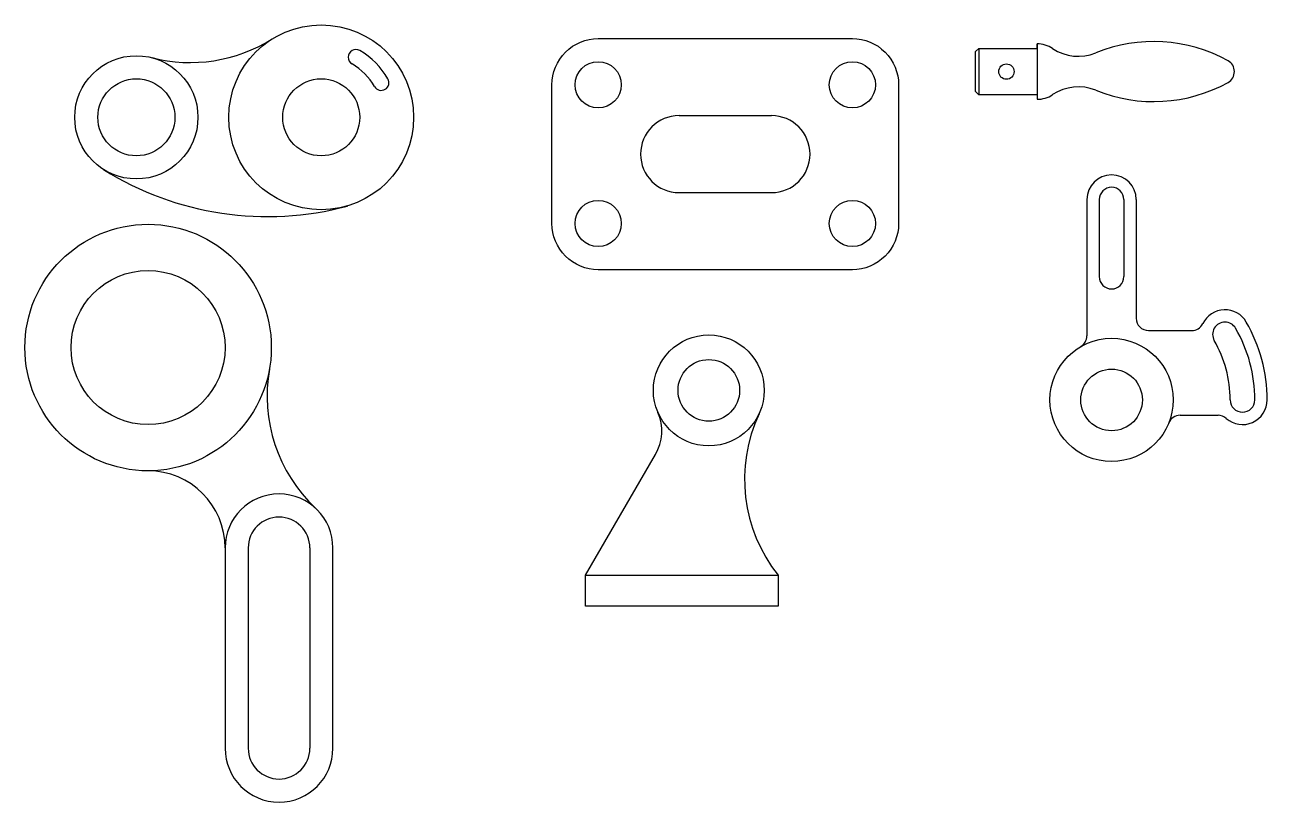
# Model space of a CAD drawing. Header units: millimetres. Extents: x 7 to 814, y -96 to 409.
import ezdxf

# ---------------------------------------------------------------- set-up
doc = ezdxf.new("R2010")
doc.units = ezdxf.units.MM

msp = doc.modelspace()

# ---------------------------------------------------------------- linework, layer by layer
for p, q in [((664.65, 393.47), (664.65, 396.47)), ((664.65, 396.47), (664.65, 360.47)), ((626.65, 393.47), (626.65, 363.47)), ((432.13, 349.9), (492.13, 349.9)), ((432.13, 299.9), (492.13, 299.9)), ((214.83, 290.7), (214.83, 290.7)), ((214.83, 290.7), (214.83, 290.7)), ((696.9, 295.42), (696.9, 245.42)), ((704.9, 295.42), (704.9, 245.42)), ((720.9, 295.42), (720.9, 245.42)), ((728.9, 295.42), (728.9, 245.42)), ((696.9, 245.42), (696.9, 206.99)), ((728.9, 245.42), (728.9, 218.42)), ((736.9, 210.42), (764.93, 210.42)), ((757.39, 155.42), (782.02, 155.42)), ((421.45, 138.2), (421.45, 138.22)), ((371.45, 51.61), (416.73, 130.03)), ((137.44, 69.39), (137.44, -60.61)), ((152.44, 69.39), (152.44, -60.61)), ((192.44, 69.39), (192.44, -60.61)), ((207.44, -60.61), (207.44, 69.39)), ((371.45, 31.61), (371.45, 51.61)), ((371.45, 51.61), (496.45, 51.61)), ((496.45, 51.61), (496.45, 31.61)), ((451.45, 31.61), (371.45, 31.61)), ((496.45, 31.61), (451.45, 31.61))]:
    msp.add_line(p, q)
msp.add_lwpolyline([(379.63, 399.9), (544.63, 399.9, -0.414214), (574.63, 369.9), (574.63, 279.9, -0.414214), (544.63, 249.9), (379.63, 249.9, -0.414214), (349.63, 279.9), (349.63, 369.9, -0.414214)], format="xyb", close=True)
msp.add_lwpolyline([(626.65, 393.47), (664.65, 393.47), (664.65, 363.47), (626.65, 363.47), (624.65, 365.47), (624.65, 391.47)], close=True)
for centre, radius in [((199.83, 348.79), 60), ((79.83, 348.79), 40), ((379.63, 369.9), 15), ((544.63, 369.9), 15), ((644.65, 378.47), 5), ((79.83, 348.79), 25), ((199.83, 348.79), 25), ((379.63, 279.9), 15), ((544.63, 279.9), 15), ((87.44, 199.39), 80), ((87.44, 199.39), 50), ((451.45, 171.61), 36), ((712.9, 165.42), 40), ((451.45, 171.61), 20), ((712.9, 165.42), 20)]:
    msp.add_circle(centre, radius)
for centre, radius, start, end in [((114.83, 484.35), 100, 255.52249, 302.08995), ((664.65, 378.47), 18, 56.27537, 90), ((740.18, 297.94), 100, 61.09413, 112.08617), ((222.33, 387.77), 5, 59.77662, 240.39983), ((199.83, 348.79), 50, 30, 59.97766), ((691.3, 418.4), 30, 236.27537, 292.08617), ((199.83, 348.79), 40, 30, 59.95002), ((784.65, 378.47), 8, 298.90587, 61.09413), ((238.8, 371.29), 5, 210, 30), ((740.18, 459.01), 100, 247.91383, 298.90587), ((664.65, 378.47), 18, 270, 303.72463), ((691.3, 338.55), 30, 67.91383, 123.72463), ((432.13, 324.9), 25, 90, 270), ((492.13, 324.9), 25, 270, 90), ((164.83, 484.35), 200, 237.91005, 285.08909), ((712.9, 295.42), 16, 0, 180), ((712.9, 295.42), 8, 0, 180), ((712.9, 245.42), 8, 180, 0), ((736.9, 218.42), 8, 180, 270), ((786.51, 207.92), 16, 30, 154.05552), ((764.93, 218.42), 8, 270, 334.05552), ((786.51, 207.92), 8, 30, 210), ((712.9, 165.42), 93, 0, 30), ((712.9, 165.42), 101, 0, 30), ((688.9, 206.99), 8, 300, 0), ((712.9, 165.42), 77, 0, 30), ((264.67, 167.97), 100, 169.94637, 226.68927), ((797.9, 165.42), 16, 228.59038, 0), ((797.9, 165.42), 8, 180, 0), ((390.92, 145.32), 30, 329.36377, 23.47437), ((574.63, 113.97), 100, 154.92123, 218.54594), ((757.39, 147.42), 8, 90, 157.97569), ((782.02, 147.42), 8, 48.59038, 90), ((87.44, 69.39), 50, 0, 90), ((172.44, 69.39), 35, 0, 180), ((172.44, 69.39), 20, 0, 180), ((172.44, -60.61), 35, 180, 0), ((172.44, -60.61), 20, 180, 0)]:
    msp.add_arc(centre, radius, start, end)

doc.saveas('drawing.dxf')
